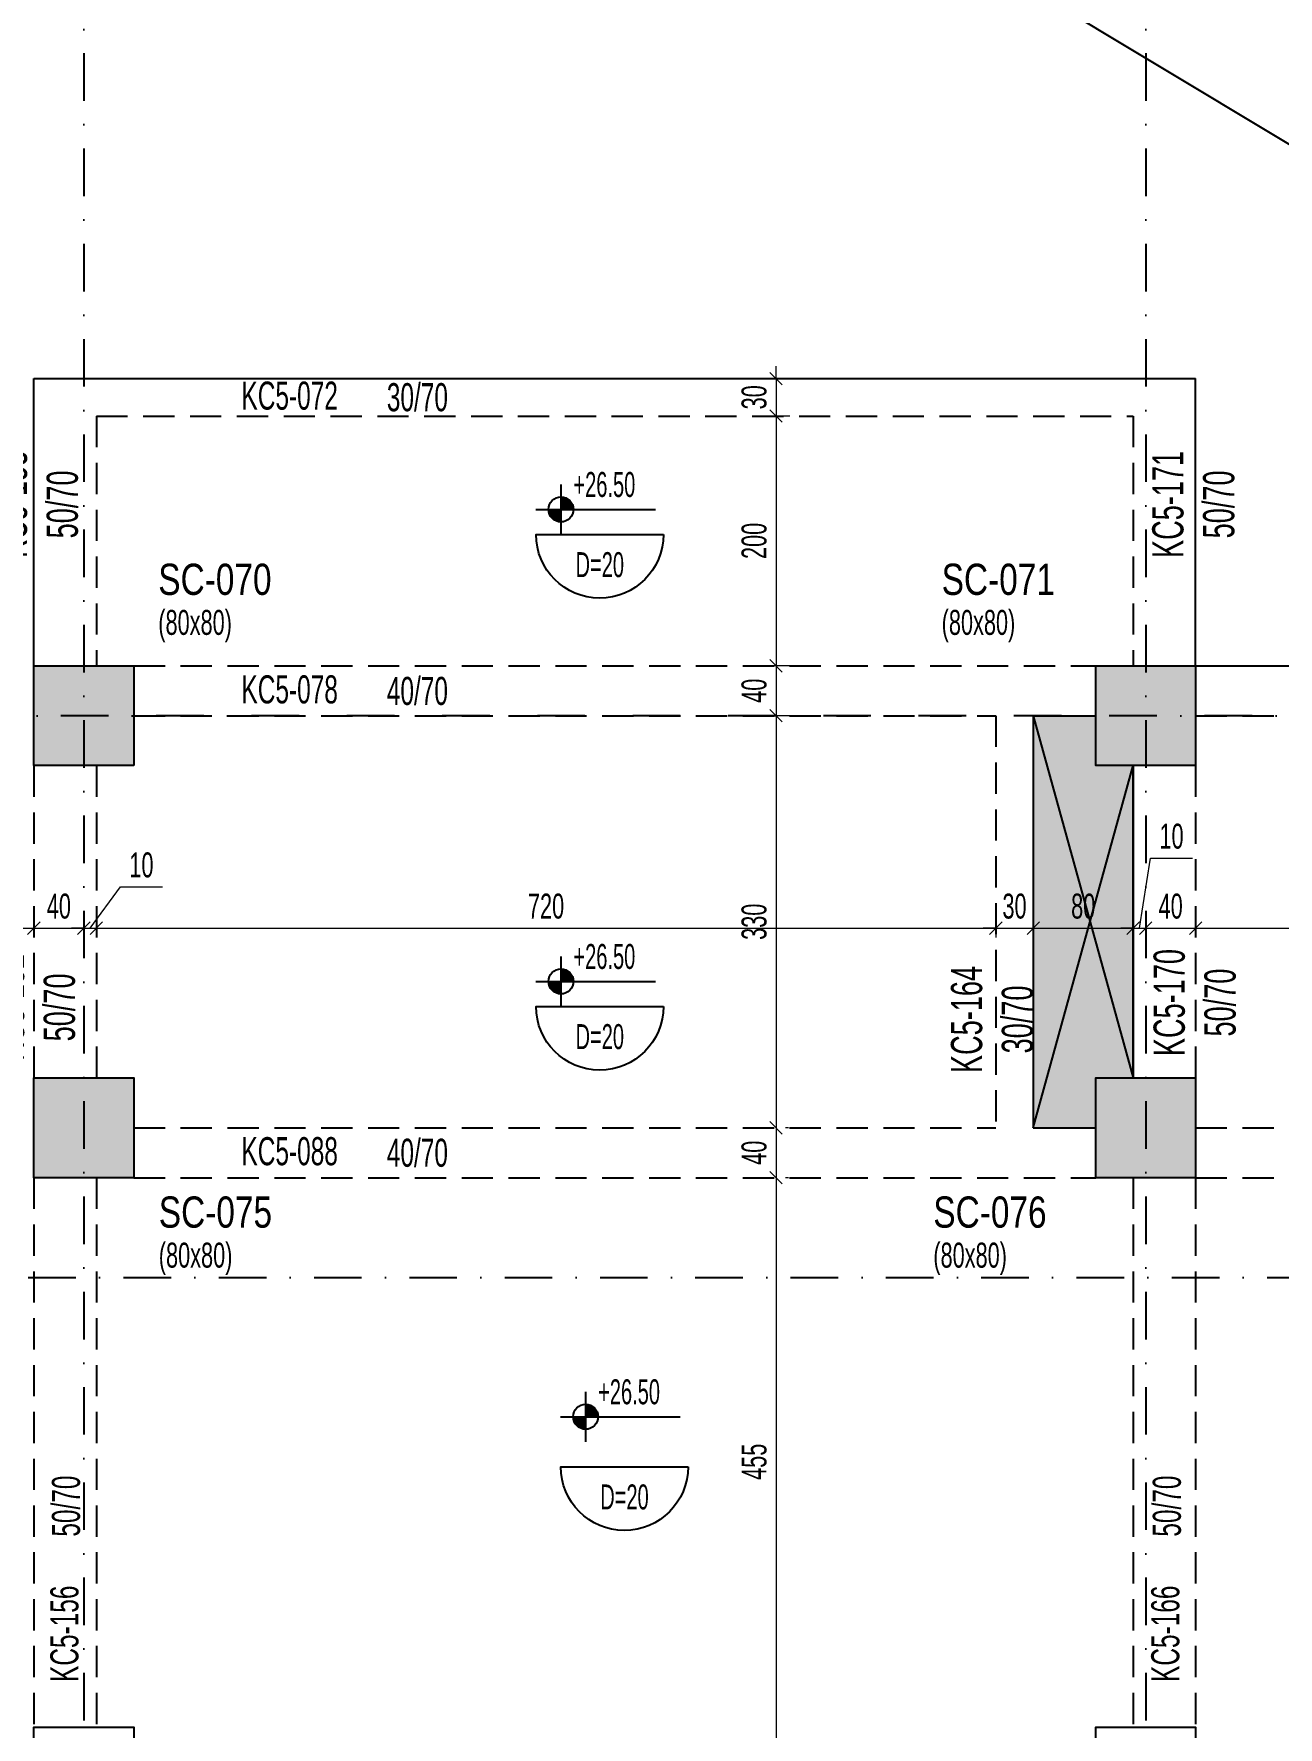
# Model space of a CAD drawing. Header units: millimetres. Extents: x -10495 to 38910, y -777 to 43288.
# Drawn here: x 2510 to 3506, y 890 to 2246 of the extents above; entities that cross this region are included whole.
import ezdxf
from ezdxf.enums import TextEntityAlignment as Align

# ---------------------------------------------------------------- set-up
doc = ezdxf.new("R2010")
doc.units = ezdxf.units.MM
doc.header["$LTSCALE"] = 100
doc.header["$PDSIZE"] = -100
doc.linetypes.add('DASHDOT', pattern=[25.4, 12.7, -6.35, 0, -6.35])
doc.linetypes.add('HIDDEN', pattern=[0.375, 0.25, -0.125])
for name, color, linetype in [('AKS_ULK', 8, 'DASHDOT'), ('BOSLUK SEMBOL_ULK', 118, 'Continuous'), ('BOSLUK_ULK', 21, 'Continuous'), ('KOLON-PERDE CEKIRDEK_ULK', 4, 'Continuous'), ('KOT_ULK', 7, 'Continuous'), ('TARAMA BOSLUK-TARIF SEFFAF YUZEYLER_ULK', 159, 'Continuous'), ('TARAMA SOLID_ULK', 251, 'Continuous')]:
    doc.layers.add(name, color=color, linetype=linetype)
for name, color, linetype, lineweight in [('DOSEME ISMI_ULK', 244, 'Continuous', 25), ('KIRIS BOYUT_ULK', 232, 'Continuous', 13), ('KIRIS CIZGI DUZ_ULK', 41, 'Continuous', 25), ('KIRIS CIZGI KESIK_ULK', 41, 'HIDDEN', 25), ('KIRIS ISIM_ULK', 221, 'Continuous', 13), ('KOLON BOYUT_ULK', 255, 'Continuous', 13), ('KOLON ISIM_ULK', 91, 'Continuous', 13), ('OLCU IC_ULK', 146, 'Continuous', 18)]:
    doc.layers.add(name, color=color, linetype=linetype, lineweight=lineweight)
doc.styles.add('ulkr-simplxtw.shx', font='ulkr-simplxtw.shx', dxfattribs={"width": 0.65})
doc.dimstyles.new('1-100-IC_ULK', dxfattribs={"dimscale": 10, "dimtxt": 2, "dimasz": 1, "dimexe": 0.75, "dimexo": 1, "dimgap": 0.75, "dimtad": 1, "dimdec": 1, "dimzin": 9, "dimdsep": 46, "dimtxsty": 'ulkr-simplxtw.shx', "dimblk": 'OBLIQUE', "dimcen": 0.1, "dimdle": 0.5, "dimclrd": 146, "dimclre": 146, "dimclrt": 2, "dimadec": 0, "dimazin": 2, "dimtfac": 1, "dimtdec": 1, "dimtix": 1, "dimtmove": 2, "dimatfit": 3, "dimldrblk": 'OBLIQUE', "dimfxl": 1, "dimtolj": 1, "dimtzin": 0, "dimlwd": -1, "dimlwe": -1, "dimarcsym": 0})

# ---------------------------------------------------------------- blocks, each defined once
blk = doc.blocks.new('*U20')
at = {"layer": 'KOT_ULK'}
h = blk.add_hatch(color=251, dxfattribs=at)
h.dxf.hatch_style = 1
h.paths.add_polyline_path([(0, 0), (-10, 0, 0.414214), (0, -10)])
h = blk.add_hatch(color=251, dxfattribs=at)
h.dxf.hatch_style = 1
h.paths.add_polyline_path([(10, 0, 0.414214), (0, 10), (0, 0)])
at = {"layer": 'KOT_ULK', "color": 12}
for p, q in [((0, 20), (0, -20)), ((-20, 0), (75.6, 0))]:
    blk.add_line(p, q, dxfattribs=at)
blk.add_circle((0, 0), 10, dxfattribs=at)
at = {"layer": 'KOT_ULK', "style": 'ulkr-simplxtw.shx', "width": 0.6}
for tag, p in [('6', (10, 145)), ('5', (10, 118)), ('4', (10, 91)), ('3', (10, 64)), ('2', (10, 37)), ('1', (10, 10))]:
    blk.add_attdef(tag, p, '', height=20, dxfattribs=at)
at = {"layer": 'KOT_ULK', "color": 242, "style": 'ulkr-simplxtw.shx', "width": 0.65}
blk.add_attdef('NOT', text='', height=20, dxfattribs=at).set_placement((14.8, -10), align=Align.TOP_LEFT)
blk = doc.blocks.new('Döşeme kalınğı_ULK')
at = {"layer": 'DOSEME ISMI_ULK', "color": 12}
blk.add_lwpolyline([(51, 0, -1), (-51, 0)], format="xyb", close=True, dxfattribs=at)
at = {"layer": 'DOSEME ISMI_ULK', "style": 'ulkr-simplxtw.shx', "width": 0.6}
blk.add_attdef('1', text='', height=20, dxfattribs=at).set_placement((0, -14.2), align=Align.TOP_CENTER)
blk = doc.blocks.new('*U31')
at = {"layer": 'KOLON BOYUT_ULK', "style": 'ulkr-simplxtw.shx', "width": 0.65}
blk.add_attdef('2', text='', height=20, dxfattribs=at).set_placement((0, -37), align=Align.TOP_LEFT)
at = {"layer": 'KOLON ISIM_ULK', "style": 'ulkr-simplxtw.shx', "width": 0.8}
blk.add_attdef('1', text='', height=25, dxfattribs=at).set_placement((0, 0), align=Align.TOP_LEFT)
blk = doc.blocks.new('_Oblique')
at = {"color": 0, "linetype": 'ByBlock', "lineweight": -2}
blk.add_line((-0.5, -0.5), (0.5, 0.5), dxfattribs=at)
blk = doc.blocks.new('*D1323')
at = {"layer": 'Defpoints', "color": 0, "transparency": 16777216}
for p in [(2510, 1554.9), (2550, 1554.9), (2550, 1529.9)]:
    blk.add_point(p, dxfattribs=at)
at = {"layer": 'OLCU IC_ULK', "color": 146, "transparency": 16777216}
blk.add_line((2505, 1529.9), (2555, 1529.9), dxfattribs=at)
at = {"layer": 'OLCU IC_ULK', "color": 146, "linetype": 'Continuous', "transparency": 16777216}
for p, q in [((2510, 1529.9), (2510, 1522.4)), ((2550, 1529.9), (2550, 1522.4))]:
    blk.add_line(p, q, dxfattribs=at)
at = {"layer": 'OLCU IC_ULK', "color": 146, "transparency": 16777216, "xscale": 10, "yscale": 10, "zscale": 10, "rotation": 180}
blk.add_blockref('_Oblique', (2510, 1529.9), dxfattribs=at)
at = {"layer": 'OLCU IC_ULK', "color": 146, "transparency": 16777216, "xscale": 10, "yscale": 10, "zscale": 10}
blk.add_blockref('_Oblique', (2550, 1529.9), dxfattribs=at)
at = {"layer": 'OLCU IC_ULK', "color": 2, "transparency": 16777216, "insert": (2530, 1547.4), "char_height": 20, "attachment_point": 5, "style": 'ulkr-simplxtw.shx'}
blk.add_mtext('\\A1;40', dxfattribs=at)
blk = doc.blocks.new('*D1218')
at = {"layer": 'Defpoints', "color": 0, "transparency": 16777216}
for p in [(1740, 1554.9), (2510, 1554.9), (2510, 1529.9)]:
    blk.add_point(p, dxfattribs=at)
at = {"layer": 'OLCU IC_ULK', "color": 146, "transparency": 16777216}
blk.add_line((1735, 1529.9), (2515, 1529.9), dxfattribs=at)
at = {"layer": 'OLCU IC_ULK', "color": 146, "linetype": 'Continuous', "transparency": 16777216}
for p, q in [((1740, 1529.9), (1740, 1522.4)), ((2510, 1529.9), (2510, 1522.4))]:
    blk.add_line(p, q, dxfattribs=at)
at = {"layer": 'OLCU IC_ULK', "color": 146, "transparency": 16777216, "xscale": 10, "yscale": 10, "zscale": 10, "rotation": 180}
blk.add_blockref('_Oblique', (1740, 1529.9), dxfattribs=at)
at = {"layer": 'OLCU IC_ULK', "color": 146, "transparency": 16777216, "xscale": 10, "yscale": 10, "zscale": 10}
blk.add_blockref('_Oblique', (2510, 1529.9), dxfattribs=at)
at = {"layer": 'OLCU IC_ULK', "color": 2, "transparency": 16777216, "insert": (2125, 1547.4), "char_height": 20, "attachment_point": 5, "style": 'ulkr-simplxtw.shx'}
blk.add_mtext('\\A1;770', dxfattribs=at)
blk = doc.blocks.new('*D1220')
at = {"layer": 'Defpoints', "color": 0, "transparency": 16777216}
for p in [(2550, 1554.9), (2560, 1557.4), (2560, 1529.9)]:
    blk.add_point(p, dxfattribs=at)
at = {"layer": 'OLCU IC_ULK', "color": 146, "transparency": 16777216}
for p, q in [((2555, 1529.9), (2579.3, 1562.9)), ((2579.3, 1562.9), (2612.9, 1562.9)), ((2550, 1529.9), (2540, 1529.9)), ((2550, 1529.9), (2560, 1529.9)), ((2550, 1529.9), (2560, 1529.9)), ((2560, 1529.9), (2570, 1529.9))]:
    blk.add_line(p, q, dxfattribs=at)
at = {"layer": 'OLCU IC_ULK', "color": 146, "linetype": 'Continuous', "transparency": 16777216}
for p, q in [((2550, 1529.9), (2550, 1522.4)), ((2560, 1529.9), (2560, 1522.4))]:
    blk.add_line(p, q, dxfattribs=at)
at = {"layer": 'OLCU IC_ULK', "color": 146, "transparency": 16777216, "xscale": 10, "yscale": 10, "zscale": 10}
blk.add_blockref('_Oblique', (2550, 1529.9), dxfattribs=at)
at = {"layer": 'OLCU IC_ULK', "color": 146, "transparency": 16777216, "xscale": 10, "yscale": 10, "zscale": 10, "rotation": 180}
blk.add_blockref('_Oblique', (2560, 1529.9), dxfattribs=at)
at = {"layer": 'OLCU IC_ULK', "color": 2, "transparency": 16777216, "insert": (2596.1, 1580.4), "char_height": 20, "attachment_point": 5, "style": 'ulkr-simplxtw.shx'}
blk.add_mtext('\\A1;10', dxfattribs=at)
blk = doc.blocks.new('*D1221')
at = {"layer": 'Defpoints', "color": 0, "transparency": 16777216}
for p in [(2560, 1557.4), (3280, 1554.9), (3280, 1529.9)]:
    blk.add_point(p, dxfattribs=at)
at = {"layer": 'OLCU IC_ULK', "color": 146, "transparency": 16777216}
blk.add_line((2555, 1529.9), (3285, 1529.9), dxfattribs=at)
at = {"layer": 'OLCU IC_ULK', "color": 146, "linetype": 'Continuous', "transparency": 16777216}
for p, q in [((2560, 1529.9), (2560, 1522.4)), ((3280, 1529.9), (3280, 1522.4))]:
    blk.add_line(p, q, dxfattribs=at)
at = {"layer": 'OLCU IC_ULK', "color": 146, "transparency": 16777216, "xscale": 10, "yscale": 10, "zscale": 10, "rotation": 180}
blk.add_blockref('_Oblique', (2560, 1529.9), dxfattribs=at)
at = {"layer": 'OLCU IC_ULK', "color": 146, "transparency": 16777216, "xscale": 10, "yscale": 10, "zscale": 10}
blk.add_blockref('_Oblique', (3280, 1529.9), dxfattribs=at)
at = {"layer": 'OLCU IC_ULK', "color": 2, "transparency": 16777216, "insert": (2920, 1547.4), "char_height": 20, "attachment_point": 5, "style": 'ulkr-simplxtw.shx'}
blk.add_mtext('\\A1;720', dxfattribs=at)
blk = doc.blocks.new('*D1222')
at = {"layer": 'Defpoints', "color": 0, "transparency": 16777216}
for p in [(3390, 1554.9), (3400, 1554.9), (3400, 1529.9)]:
    blk.add_point(p, dxfattribs=at)
at = {"layer": 'OLCU IC_ULK', "color": 146, "transparency": 16777216}
for p, q in [((3395, 1529.9), (3403.9, 1585.9)), ((3403.9, 1585.9), (3437.5, 1585.9)), ((3390, 1529.9), (3380, 1529.9)), ((3390, 1529.9), (3400, 1529.9)), ((3390, 1529.9), (3400, 1529.9)), ((3400, 1529.9), (3410, 1529.9))]:
    blk.add_line(p, q, dxfattribs=at)
at = {"layer": 'OLCU IC_ULK', "color": 146, "linetype": 'Continuous', "transparency": 16777216}
for p, q in [((3390, 1529.9), (3390, 1522.4)), ((3400, 1529.9), (3400, 1522.4))]:
    blk.add_line(p, q, dxfattribs=at)
at = {"layer": 'OLCU IC_ULK', "color": 146, "transparency": 16777216, "xscale": 10, "yscale": 10, "zscale": 10}
blk.add_blockref('_Oblique', (3390, 1529.9), dxfattribs=at)
at = {"layer": 'OLCU IC_ULK', "color": 146, "transparency": 16777216, "xscale": 10, "yscale": 10, "zscale": 10, "rotation": 180}
blk.add_blockref('_Oblique', (3400, 1529.9), dxfattribs=at)
at = {"layer": 'OLCU IC_ULK', "color": 2, "transparency": 16777216, "insert": (3420.7, 1603.4), "char_height": 20, "attachment_point": 5, "style": 'ulkr-simplxtw.shx'}
blk.add_mtext('\\A1;10', dxfattribs=at)
blk = doc.blocks.new('*D1223')
at = {"layer": 'Defpoints', "color": 0, "transparency": 16777216}
for p in [(3400, 1554.9), (3440, 1554.9), (3440, 1529.9)]:
    blk.add_point(p, dxfattribs=at)
at = {"layer": 'OLCU IC_ULK', "color": 146, "transparency": 16777216}
blk.add_line((3395, 1529.9), (3445, 1529.9), dxfattribs=at)
at = {"layer": 'OLCU IC_ULK', "color": 146, "linetype": 'Continuous', "transparency": 16777216}
for p, q in [((3400, 1529.9), (3400, 1522.4)), ((3440, 1529.9), (3440, 1522.4))]:
    blk.add_line(p, q, dxfattribs=at)
at = {"layer": 'OLCU IC_ULK', "color": 146, "transparency": 16777216, "xscale": 10, "yscale": 10, "zscale": 10, "rotation": 180}
blk.add_blockref('_Oblique', (3400, 1529.9), dxfattribs=at)
at = {"layer": 'OLCU IC_ULK', "color": 146, "transparency": 16777216, "xscale": 10, "yscale": 10, "zscale": 10}
blk.add_blockref('_Oblique', (3440, 1529.9), dxfattribs=at)
at = {"layer": 'OLCU IC_ULK', "color": 2, "transparency": 16777216, "insert": (3420, 1547.4), "char_height": 20, "attachment_point": 5, "style": 'ulkr-simplxtw.shx'}
blk.add_mtext('\\A1;40', dxfattribs=at)
blk = doc.blocks.new('*D1225')
at = {"layer": 'Defpoints', "color": 0, "transparency": 16777216}
for p in [(3440, 1554.9), (4210, 1554.9), (4210, 1529.9)]:
    blk.add_point(p, dxfattribs=at)
at = {"layer": 'OLCU IC_ULK', "color": 146, "transparency": 16777216}
blk.add_line((3435, 1529.9), (4215, 1529.9), dxfattribs=at)
at = {"layer": 'OLCU IC_ULK', "color": 146, "linetype": 'Continuous', "transparency": 16777216}
for p, q in [((3440, 1529.9), (3440, 1522.4)), ((4210, 1529.9), (4210, 1522.4))]:
    blk.add_line(p, q, dxfattribs=at)
at = {"layer": 'OLCU IC_ULK', "color": 146, "transparency": 16777216, "xscale": 10, "yscale": 10, "zscale": 10, "rotation": 180}
blk.add_blockref('_Oblique', (3440, 1529.9), dxfattribs=at)
at = {"layer": 'OLCU IC_ULK', "color": 146, "transparency": 16777216, "xscale": 10, "yscale": 10, "zscale": 10}
blk.add_blockref('_Oblique', (4210, 1529.9), dxfattribs=at)
at = {"layer": 'OLCU IC_ULK', "color": 2, "transparency": 16777216, "insert": (3825, 1547.4), "char_height": 20, "attachment_point": 5, "style": 'ulkr-simplxtw.shx'}
blk.add_mtext('\\A1;770', dxfattribs=at)
blk = doc.blocks.new('*D1237')
at = {"layer": 'Defpoints', "color": 0, "transparency": 16777216}
for p in [(3310, 1554.9), (3390, 1554.9), (3390, 1529.9)]:
    blk.add_point(p, dxfattribs=at)
at = {"layer": 'OLCU IC_ULK', "color": 146, "linetype": 'Continuous', "transparency": 16777216}
for p, q in [((3310, 1544.9), (3310, 1522.4)), ((3390, 1544.9), (3390, 1522.4))]:
    blk.add_line(p, q, dxfattribs=at)
at = {"layer": 'OLCU IC_ULK', "color": 146, "transparency": 16777216}
blk.add_line((3305, 1529.9), (3395, 1529.9), dxfattribs=at)
at = {"layer": 'OLCU IC_ULK', "color": 146, "transparency": 16777216, "xscale": 10, "yscale": 10, "zscale": 10, "rotation": 180}
blk.add_blockref('_Oblique', (3310, 1529.9), dxfattribs=at)
at = {"layer": 'OLCU IC_ULK', "color": 146, "transparency": 16777216, "xscale": 10, "yscale": 10, "zscale": 10}
blk.add_blockref('_Oblique', (3390, 1529.9), dxfattribs=at)
at = {"layer": 'OLCU IC_ULK', "color": 2, "transparency": 16777216, "insert": (3350, 1547.4), "char_height": 20, "attachment_point": 5, "style": 'ulkr-simplxtw.shx'}
blk.add_mtext('\\A1;80', dxfattribs=at)
blk = doc.blocks.new('*D1238')
at = {"layer": 'Defpoints', "color": 0, "transparency": 16777216}
for p in [(3280, 1554.9), (3310, 1554.9), (3310, 1529.9)]:
    blk.add_point(p, dxfattribs=at)
at = {"layer": 'OLCU IC_ULK', "color": 146, "linetype": 'Continuous', "transparency": 16777216}
for p, q in [((3280, 1544.9), (3280, 1522.4)), ((3310, 1544.9), (3310, 1522.4))]:
    blk.add_line(p, q, dxfattribs=at)
at = {"layer": 'OLCU IC_ULK', "color": 146, "transparency": 16777216}
for p, q in [((3280, 1529.9), (3270, 1529.9)), ((3280, 1529.9), (3310, 1529.9)), ((3310, 1529.9), (3320, 1529.9))]:
    blk.add_line(p, q, dxfattribs=at)
at = {"layer": 'OLCU IC_ULK', "color": 146, "transparency": 16777216, "xscale": 10, "yscale": 10, "zscale": 10}
blk.add_blockref('_Oblique', (3280, 1529.9), dxfattribs=at)
at = {"layer": 'OLCU IC_ULK', "color": 146, "transparency": 16777216, "xscale": 10, "yscale": 10, "zscale": 10, "rotation": 180}
blk.add_blockref('_Oblique', (3310, 1529.9), dxfattribs=at)
at = {"layer": 'OLCU IC_ULK', "color": 2, "transparency": 16777216, "insert": (3295, 1547.4), "char_height": 20, "attachment_point": 5, "style": 'ulkr-simplxtw.shx'}
blk.add_mtext('\\A1;30', dxfattribs=at)
blk = doc.blocks.new('*D1289')
at = {"layer": 'Defpoints', "color": 0, "transparency": 16777216}
for p in [(3125.2, 1970), (3104.1, 1940), (3125.2, 1940)]:
    blk.add_point(p, dxfattribs=at)
at = {"layer": 'OLCU IC_ULK', "color": 146, "transparency": 16777216}
for p, q in [((3104.1, 1970), (3104.1, 1980)), ((3104.1, 1970), (3104.1, 1940)), ((3104.1, 1940), (3104.1, 1930))]:
    blk.add_line(p, q, dxfattribs=at)
at = {"layer": 'OLCU IC_ULK', "color": 146, "linetype": 'Continuous', "transparency": 16777216}
for p, q in [((3115.2, 1970), (3096.6, 1970)), ((3115.2, 1940), (3096.6, 1940))]:
    blk.add_line(p, q, dxfattribs=at)
at = {"layer": 'OLCU IC_ULK', "color": 146, "transparency": 16777216, "xscale": 10, "yscale": 10, "zscale": 10}
for p, rotation in [((3104.1, 1970), 270), ((3104.1, 1940), 90)]:
    blk.add_blockref('_Oblique', p, dxfattribs=dict(at, rotation=rotation))
at = {"layer": 'OLCU IC_ULK', "color": 2, "transparency": 16777216, "insert": (3086.6, 1955), "char_height": 20, "attachment_point": 5, "rotation": 90, "style": 'ulkr-simplxtw.shx'}
blk.add_mtext('\\A1;30', dxfattribs=at)
blk = doc.blocks.new('*D1290')
at = {"layer": 'Defpoints', "color": 0, "transparency": 16777216}
for p in [(3125.2, 1940), (3104.1, 1740), (3125.2, 1740)]:
    blk.add_point(p, dxfattribs=at)
at = {"layer": 'OLCU IC_ULK', "color": 146, "linetype": 'Continuous', "transparency": 16777216}
for p, q in [((3115.2, 1940), (3096.6, 1940)), ((3115.2, 1740), (3096.6, 1740))]:
    blk.add_line(p, q, dxfattribs=at)
at = {"layer": 'OLCU IC_ULK', "color": 146, "transparency": 16777216}
blk.add_line((3104.1, 1945), (3104.1, 1735), dxfattribs=at)
at = {"layer": 'OLCU IC_ULK', "color": 146, "transparency": 16777216, "xscale": 10, "yscale": 10, "zscale": 10}
for p, rotation in [((3104.1, 1940), 90), ((3104.1, 1740), 270)]:
    blk.add_blockref('_Oblique', p, dxfattribs=dict(at, rotation=rotation))
at = {"layer": 'OLCU IC_ULK', "color": 2, "transparency": 16777216, "insert": (3086.6, 1840), "char_height": 20, "attachment_point": 5, "rotation": 90, "style": 'ulkr-simplxtw.shx'}
blk.add_mtext('\\A1;200', dxfattribs=at)
blk = doc.blocks.new('*D1291')
at = {"layer": 'Defpoints', "color": 0, "transparency": 16777216}
for p in [(3125.2, 1740), (3104.1, 1700), (3125.2, 1700)]:
    blk.add_point(p, dxfattribs=at)
at = {"layer": 'OLCU IC_ULK', "color": 146, "linetype": 'Continuous', "transparency": 16777216}
for p, q in [((3115.2, 1740), (3096.6, 1740)), ((3115.2, 1700), (3096.6, 1700))]:
    blk.add_line(p, q, dxfattribs=at)
at = {"layer": 'OLCU IC_ULK', "color": 146, "transparency": 16777216}
blk.add_line((3104.1, 1745), (3104.1, 1695), dxfattribs=at)
at = {"layer": 'OLCU IC_ULK', "color": 146, "transparency": 16777216, "xscale": 10, "yscale": 10, "zscale": 10}
for p, rotation in [((3104.1, 1740), 90), ((3104.1, 1700), 270)]:
    blk.add_blockref('_Oblique', p, dxfattribs=dict(at, rotation=rotation))
at = {"layer": 'OLCU IC_ULK', "color": 2, "transparency": 16777216, "insert": (3086.6, 1720), "char_height": 20, "attachment_point": 5, "rotation": 90, "style": 'ulkr-simplxtw.shx'}
blk.add_mtext('\\A1;40', dxfattribs=at)
blk = doc.blocks.new('*D1292')
at = {"layer": 'Defpoints', "color": 0, "transparency": 16777216}
for p in [(3125.2, 1700), (3104.1, 1370), (3104.1, 1370)]:
    blk.add_point(p, dxfattribs=at)
at = {"layer": 'OLCU IC_ULK', "color": 146, "linetype": 'Continuous', "transparency": 16777216}
for p, q in [((3115.2, 1700), (3096.6, 1700)), ((3114.1, 1370), (3111.6, 1370))]:
    blk.add_line(p, q, dxfattribs=at)
at = {"layer": 'OLCU IC_ULK', "color": 146, "transparency": 16777216}
blk.add_line((3104.1, 1705), (3104.1, 1365), dxfattribs=at)
at = {"layer": 'OLCU IC_ULK', "color": 146, "transparency": 16777216, "xscale": 10, "yscale": 10, "zscale": 10}
for p, rotation in [((3104.1, 1700), 90), ((3104.1, 1370), 270)]:
    blk.add_blockref('_Oblique', p, dxfattribs=dict(at, rotation=rotation))
at = {"layer": 'OLCU IC_ULK', "color": 2, "transparency": 16777216, "insert": (3086.6, 1535), "char_height": 20, "attachment_point": 5, "rotation": 90, "style": 'ulkr-simplxtw.shx'}
blk.add_mtext('\\A1;330', dxfattribs=at)
blk = doc.blocks.new('*D1293')
at = {"layer": 'Defpoints', "color": 0, "transparency": 16777216}
for p in [(3104.1, 1370), (3104.1, 1330), (3104.1, 1330)]:
    blk.add_point(p, dxfattribs=at)
at = {"layer": 'OLCU IC_ULK', "color": 146, "transparency": 16777216}
blk.add_line((3104.1, 1375), (3104.1, 1325), dxfattribs=at)
at = {"layer": 'OLCU IC_ULK', "color": 146, "linetype": 'Continuous', "transparency": 16777216}
for p, q in [((3114.1, 1370), (3111.6, 1370)), ((3114.1, 1330), (3111.6, 1330))]:
    blk.add_line(p, q, dxfattribs=at)
at = {"layer": 'OLCU IC_ULK', "color": 146, "transparency": 16777216, "xscale": 10, "yscale": 10, "zscale": 10}
for p, rotation in [((3104.1, 1370), 90), ((3104.1, 1330), 270)]:
    blk.add_blockref('_Oblique', p, dxfattribs=dict(at, rotation=rotation))
at = {"layer": 'OLCU IC_ULK', "color": 2, "transparency": 16777216, "insert": (3086.6, 1350), "char_height": 20, "attachment_point": 5, "rotation": 90, "style": 'ulkr-simplxtw.shx'}
blk.add_mtext('\\A1;40', dxfattribs=at)
blk = doc.blocks.new('*D1294')
at = {"layer": 'Defpoints', "color": 0, "transparency": 16777216}
for p in [(3104.1, 1330), (3104.1, 875), (3104.1, 875)]:
    blk.add_point(p, dxfattribs=at)
at = {"layer": 'OLCU IC_ULK', "color": 146, "transparency": 16777216}
blk.add_line((3104.1, 1335), (3104.1, 870), dxfattribs=at)
at = {"layer": 'OLCU IC_ULK', "color": 146, "linetype": 'Continuous', "transparency": 16777216}
for p, q in [((3114.1, 1330), (3111.6, 1330)), ((3114.1, 875), (3111.6, 875))]:
    blk.add_line(p, q, dxfattribs=at)
at = {"layer": 'OLCU IC_ULK', "color": 146, "transparency": 16777216, "xscale": 10, "yscale": 10, "zscale": 10}
for p, rotation in [((3104.1, 1330), 90), ((3104.1, 875), 270)]:
    blk.add_blockref('_Oblique', p, dxfattribs=dict(at, rotation=rotation))
at = {"layer": 'OLCU IC_ULK', "color": 2, "transparency": 16777216, "insert": (3086.6, 1102.5), "char_height": 20, "attachment_point": 5, "rotation": 90, "style": 'ulkr-simplxtw.shx'}
blk.add_mtext('\\A1;455', dxfattribs=at)
blk = doc.blocks.new('Kiriş_Sembol_ULK')
at = {"layer": 'KIRIS BOYUT_ULK', "style": 'ulkr-simplxtw.shx', "width": 0.65}
blk.add_attdef('B', text='', height=25, dxfattribs=at).set_placement((21, 0.4), align=Align.MIDDLE_LEFT)
at = {"layer": 'KIRIS ISIM_ULK', "style": 'ulkr-simplxtw.shx', "width": 0.65}
blk.add_attdef('K', text='', height=25, dxfattribs=at).set_placement((-18.2, 12.9), align=Align.TOP_RIGHT)
blk = doc.blocks.new('*U9')
at = {"layer": 'KIRIS BOYUT_ULK', "style": 'ulkr-simplxtw.shx', "width": 0.65}
blk.add_attdef('B', text='', height=25, dxfattribs=at).set_placement((10.8, -15.7), align=Align.TOP_CENTER)
at = {"layer": 'KIRIS ISIM_ULK', "style": 'ulkr-simplxtw.shx', "width": 0.65}
blk.add_attdef('K', text='', height=25, dxfattribs=at).set_placement((10.8, 25), align=Align.TOP_CENTER)

msp = doc.modelspace()

# ---------------------------------------------------------------- hatches: boundary and pattern name
at = {"layer": 'TARAMA BOSLUK-TARIF SEFFAF YUZEYLER_ULK'}
h = msp.add_hatch(color=256, dxfattribs=at)
h.dxf.hatch_style = 1
h.paths.add_polyline_path([(3390, 1660), (3360, 1660), (3360, 1700), (3310, 1700), (3310, 1370), (3360, 1370), (3360, 1410), (3390, 1410)])
at = {"layer": 'TARAMA SOLID_ULK'}
h = msp.add_hatch(color=256, dxfattribs=at)
h.dxf.hatch_style = 1
h.paths.add_polyline_path([(2590, 1740), (2590, 1660), (2510, 1660), (2510, 1740)])
h = msp.add_hatch(color=256, dxfattribs=at)
h.dxf.hatch_style = 1
h.paths.add_polyline_path([(3440, 1740), (3440, 1660), (3360, 1660), (3360, 1740)])
h = msp.add_hatch(color=256, dxfattribs=at)
h.dxf.hatch_style = 1
h.paths.add_polyline_path([(2590, 1410), (2590, 1330), (2510, 1330), (2510, 1410)])
h = msp.add_hatch(color=256, dxfattribs=at)
h.dxf.hatch_style = 1
h.paths.add_polyline_path([(3440, 1410), (3440, 1330), (3360, 1330), (3360, 1410)])

# ---------------------------------------------------------------- linework, layer by layer
at = {"layer": 'AKS_ULK', "ltscale": 0.03}
for points in [[(2550, 3909.14), (2550, -656.87)], [(3400, 3909.14), (3400, -656.87)], [(6766.16, 1700), (-775.51, 1700)], [(-775.51, 1250), (6766.16, 1250)]]:
    msp.add_lwpolyline(points, dxfattribs=at)
at = {"layer": 'BOSLUK SEMBOL_ULK'}
for p, q in [((3310, 1700), (3390, 1410)), ((3310, 1370), (3390, 1660))]:
    msp.add_line(p, q, dxfattribs=at)
msp.add_lwpolyline([(4210, 1740), (2811.25, 2580.48), (3154.82, 2580.48), (1740, 3360)], dxfattribs=at)
at = {"layer": 'BOSLUK_ULK'}
for p, q in [((3310, 1700), (3310, 1370)), ((3390, 1660), (3390, 1410))]:
    msp.add_line(p, q, dxfattribs=at)
at = {"layer": 'KIRIS CIZGI DUZ_ULK'}
for p, q in [((2510, 1740), (2510, 1970)), ((2510, 1970), (3440, 1970)), ((3440, 1740), (3440, 1970)), ((3440, 1740), (4210, 1740)), ((3310, 1700), (3310, 1370)), ((3310, 1700), (3360, 1700)), ((3390, 1410), (3390, 1660)), ((3310, 1370), (3360, 1370))]:
    msp.add_line(p, q, dxfattribs=at)
at = {"layer": 'KIRIS CIZGI KESIK_ULK'}
for p, q in [((2560, 1940), (2560, 1740)), ((2560, 1940), (3390, 1940)), ((3390, 1940), (3390, 1740)), ((2590, 1740), (3360, 1740)), ((2590, 1700), (3280, 1700)), ((3280, 1700), (3280, 1370)), ((3440, 1700), (4210, 1700)), ((2510, 1660), (2510, 1410)), ((2560, 1660), (2560, 1410)), ((3440, 1660), (3440, 1410)), ((2590, 1370), (3280, 1370)), ((3310, 1370), (3360, 1370)), ((3440, 1370), (4210, 1370)), ((2510, 1330), (2510, 890)), ((2560, 1330), (2560, 890)), ((2590, 1330), (3360, 1330)), ((3390, 1330), (3390, 890)), ((3440, 1330), (4210, 1330)), ((3440, 1330), (3440, 890))]:
    msp.add_line(p, q, dxfattribs=at)
at = {"layer": 'KOLON-PERDE CEKIRDEK_ULK'}
for points in [[(2590, 1660), (2510, 1660), (2510, 1740), (2590, 1740)], [(3440, 1660), (3360, 1660), (3360, 1740), (3440, 1740)], [(2590, 1330), (2510, 1330), (2510, 1410), (2590, 1410)], [(3440, 1330), (3360, 1330), (3360, 1410), (3440, 1410)], [(2590, 810), (2510, 810), (2510, 890), (2590, 890)], [(3440, 810), (3360, 810), (3360, 890), (3440, 890)]]:
    msp.add_lwpolyline(points, close=True, dxfattribs=at)

# ---------------------------------------------------------------- block references
at = {"layer": 'DOSEME ISMI_ULK'}
for p in [(2963, 1845.19), (2963, 1467.2), (2982.77, 1098.56)]:
    msp.add_blockref('Döşeme kalınğı_ULK', p, dxfattribs=at).add_auto_attribs({'1': 'D=20'})
at = {"layer": 'KIRIS ISIM_ULK'}
ref = msp.add_blockref('Kiriş_Sembol_ULK', (2771.53, 1954.65), dxfattribs=at)
ref.add_attrib('B', '30/70', dxfattribs={"layer": 'KIRIS BOYUT_ULK', "height": 22.5, "style": 'ulkr-simplxtw.shx', "width": 0.65}).set_placement((2792.54, 1955.1), align=Align.MIDDLE_LEFT)
ref.add_attrib('K', 'KC5-072', dxfattribs={"height": 22.5, "style": 'ulkr-simplxtw.shx', "width": 0.65}).set_placement((2753.37, 1967.6), align=Align.TOP_RIGHT)
at = {"layer": 'KIRIS ISIM_ULK', "rotation": 90}
for p, values in [((2504.52, 1858.42), {'K': 'KC5-153', 'B': '50/70'}), ((3430.23, 1858.42), {'K': 'KC5-171', 'B': '50/70'}), ((2502.17, 1455.6), {'K': 'KC5-152', 'B': '50/70'}), ((3431.31, 1459.47), {'K': 'KC5-170', 'B': '50/70'}), ((3269.1, 1445.95), {'K': 'KC5-164', 'B': '30/70'})]:
    msp.add_blockref('*U9', p, dxfattribs=at).add_auto_attribs(values)
at = {"layer": 'KIRIS ISIM_ULK'}
ref = msp.add_blockref('Kiriş_Sembol_ULK', (2771.53, 1719.4), dxfattribs=at)
ref.add_attrib('B', '40/70', dxfattribs={"layer": 'KIRIS BOYUT_ULK', "height": 22.5, "style": 'ulkr-simplxtw.shx', "width": 0.65}).set_placement((2792.54, 1719.85), align=Align.MIDDLE_LEFT)
ref.add_attrib('K', 'KC5-078', dxfattribs={"height": 22.5, "style": 'ulkr-simplxtw.shx', "width": 0.65}).set_placement((2753.37, 1732.35), align=Align.TOP_RIGHT)
ref = msp.add_blockref('Kiriş_Sembol_ULK', (2771.53, 1349.56), dxfattribs=at)
ref.add_attrib('B', '40/70', dxfattribs={"layer": 'KIRIS BOYUT_ULK', "height": 22.5, "style": 'ulkr-simplxtw.shx', "width": 0.65}).set_placement((2792.54, 1350), align=Align.MIDDLE_LEFT)
ref.add_attrib('K', 'KC5-088', dxfattribs={"height": 22.5, "style": 'ulkr-simplxtw.shx', "width": 0.65}).set_placement((2753.37, 1362.5), align=Align.TOP_RIGHT)
ref = msp.add_blockref('Kiriş_Sembol_ULK', (2536.12, 1021.53), dxfattribs=dict(at, rotation=90))
ref.add_attrib('B', '50/70', dxfattribs={"layer": 'KIRIS BOYUT_ULK', "height": 22.5, "rotation": 90, "style": 'ulkr-simplxtw.shx', "width": 0.65}).set_placement((2535.67, 1042.54), align=Align.MIDDLE_LEFT)
ref.add_attrib('K', 'KC5-156', dxfattribs={"height": 22.5, "rotation": 90, "style": 'ulkr-simplxtw.shx', "width": 0.65}).set_placement((2523.17, 1003.38), align=Align.TOP_RIGHT)
ref = msp.add_blockref('Kiriş_Sembol_ULK', (3417.37, 1021.53), dxfattribs=dict(at, rotation=90))
ref.add_attrib('B', '50/70', dxfattribs={"layer": 'KIRIS BOYUT_ULK', "height": 22.5, "rotation": 90, "style": 'ulkr-simplxtw.shx', "width": 0.65}).set_placement((3416.93, 1042.54), align=Align.MIDDLE_LEFT)
ref.add_attrib('K', 'KC5-166', dxfattribs={"height": 22.5, "rotation": 90, "style": 'ulkr-simplxtw.shx', "width": 0.65}).set_placement((3404.43, 1003.38), align=Align.TOP_RIGHT)
at = {"layer": 'KOLON ISIM_ULK'}
for p, values in [((2609.59, 1821.75), {'1': 'SC-070', '2': '(80x80)'}), ((3236.67, 1821.75), {'1': 'SC-071', '2': '(80x80)'}), ((2610, 1315), {'1': 'SC-075', '2': '(80x80)'}), ((3230, 1315), {'1': 'SC-076', '2': '(80x80)'})]:
    msp.add_blockref('*U31', p, dxfattribs=at).add_auto_attribs(values)
at = {"layer": 'KOT_ULK'}
ref = msp.add_blockref('*U20', (2931.91, 1865.19), dxfattribs=at)
ref.add_attrib('1', '+26.50', (2941.91, 1875.19), dxfattribs={"height": 20, "style": 'ulkr-simplxtw.shx', "width": 0.6})
ref = msp.add_blockref('*U20', (2931.91, 1487.2), dxfattribs=at)
ref.add_attrib('1', '+26.50', (2941.91, 1497.2), dxfattribs={"height": 20, "style": 'ulkr-simplxtw.shx', "width": 0.6})
ref = msp.add_blockref('*U20', (2951.68, 1138.56), dxfattribs=at)
ref.add_attrib('1', '+26.50', (2961.68, 1148.56), dxfattribs={"height": 20, "style": 'ulkr-simplxtw.shx', "width": 0.6})

# ---------------------------------------------------------------- dimensions: what is measured, and where the dimension line sits
at = {"layer": 'OLCU IC_ULK'}
for base, p1, p2, picture, middle in [((3104.08, 1940), (3125.22, 1970), (3125.22, 1940), '*D1289', (3086.58, 1955)), ((3104.08, 1740), (3125.22, 1940), (3125.22, 1740), '*D1290', (3086.58, 1840)), ((3104.08, 1700), (3125.22, 1740), (3125.22, 1700), '*D1291', (3086.58, 1720)), ((3104.08, 1370), (3125.22, 1700), (3104.08, 1370), '*D1292', (3086.58, 1535)), ((3104.08, 1330), (3104.08, 1370), (3104.08, 1330), '*D1293', (3086.58, 1350)), ((3104.08, 875), (3104.08, 1330), (3104.08, 875), '*D1294', (3086.58, 1102.5))]:
    dim = msp.add_linear_dim(base=base, p1=p1, p2=p2, angle=90, dimstyle='1-100-IC_ULK', override={"dimfxl": 0}, dxfattribs=at)
    dim.commit()
    dim.dimension.update_dxf_attribs({"geometry": picture, "text_midpoint": middle})
for base, p1, p2, picture, middle in [((3400, 1529.9), (3390, 1554.9), (3400, 1554.9), '*D1222', (3411.41, 1585.88)), ((2560, 1529.9), (2550, 1554.9), (2560, 1557.4), '*D1220', (2586.83, 1562.89))]:
    dim = msp.add_linear_dim(base=base, p1=p1, p2=p2, dimstyle='1-100-IC_ULK', override={"dimtmove": 1, "dimfxl": 0, "dimfxlon": 1}, dxfattribs=at)
    dim.commit()
    dim.dimension.update_dxf_attribs({"geometry": picture, "text_midpoint": middle, "dimtype": 160})
for base, p1, p2, picture, middle in [((2510, 1529.9), (1740, 1554.9), (2510, 1554.9), '*D1218', (2125, 1547.4)), ((2550, 1529.9), (2510, 1554.9), (2550, 1554.9), '*D1323', (2530, 1547.4)), ((3280, 1529.9), (2560, 1557.4), (3280, 1554.9), '*D1221', (2920, 1547.4)), ((3440, 1529.9), (3400, 1554.9), (3440, 1554.9), '*D1223', (3420, 1547.4)), ((4210, 1529.9), (3440, 1554.9), (4210, 1554.9), '*D1225', (3825, 1547.4))]:
    dim = msp.add_linear_dim(base=base, p1=p1, p2=p2, dimstyle='1-100-IC_ULK', override={"dimfxl": 0, "dimfxlon": 1}, dxfattribs=at)
    dim.commit()
    dim.dimension.update_dxf_attribs({"geometry": picture, "text_midpoint": middle})
for base, p1, p2, picture, middle in [((3310, 1529.9), (3280, 1554.9), (3310, 1554.9), '*D1238', (3295, 1547.4)), ((3390, 1529.9), (3310, 1554.9), (3390, 1554.9), '*D1237', (3350, 1547.4))]:
    dim = msp.add_linear_dim(base=base, p1=p1, p2=p2, dimstyle='1-100-IC_ULK', dxfattribs=at)
    dim.commit()
    dim.dimension.update_dxf_attribs({"geometry": picture, "text_midpoint": middle})

doc.saveas('drawing.dxf')
